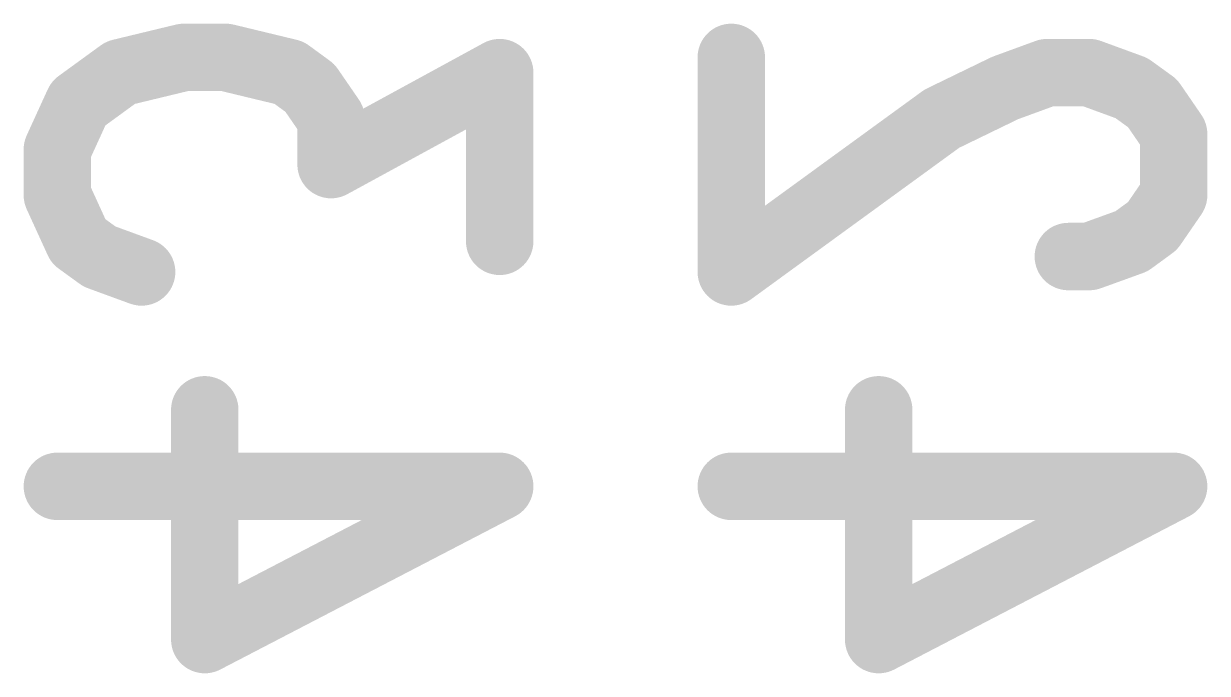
# Model space of a CAD drawing. Extents: x 100 to 126.1, y 98.7 to 170.
# Drawn here: x 111.559 to 113.316, y 110.559 to 111.523 of the extents above; entities that cross this region are included whole.
import ezdxf

# ---------------------------------------------------------------- set-up
doc = ezdxf.new("R2010")
doc.units = 0
doc.layers.get('0').update_dxf_attribs({"linetype": 'CONTINUOUS'})
doc.layers.add('SILK-BOTTOM_PHO', color=14, linetype='CONTINUOUS')

# ---------------------------------------------------------------- blocks, each defined once
blk = doc.blocks.new('ROUND_1')
at = {"const_width": 0.050038}
blk.add_lwpolyline([(-0.025018, 0, 1), (0.025018, 0, 1)], format="xyb", close=True, dxfattribs=at)

msp = doc.modelspace()

# ---------------------------------------------------------------- linework, layer by layer
at = {"layer": 'SILK-BOTTOM_PHO', "const_width": 0.100076}
for points in [[(111.79683, 111.472726), (111.703104, 111.45012)], [(111.859314, 111.472726), (111.79683, 111.472726)], [(111.95304, 111.45012), (111.859314, 111.472726)], [(112.609376, 111.154464), (112.609376, 111.472726)], [(111.703104, 111.45012), (111.64062, 111.404654)], [(111.984282, 111.42726), (111.95304, 111.45012)], [(112.265714, 111.45012), (112.015524, 111.313722)], [(112.265714, 111.19993), (112.265714, 111.45012)], [(113.078006, 111.45012), (113.015522, 111.42726)], [(113.140744, 111.45012), (113.078006, 111.45012)], [(113.203228, 111.42726), (113.140744, 111.45012)], [(112.015524, 111.381794), (111.984282, 111.42726)], [(113.015522, 111.42726), (112.921796, 111.381794)], [(113.23447, 111.404654), (113.203228, 111.42726)], [(111.64062, 111.404654), (111.609378, 111.336328)], [(113.265712, 111.359188), (113.23447, 111.404654)], [(112.015524, 111.313722), (112.015524, 111.381794)], [(112.921796, 111.381794), (112.609376, 111.154464)], [(113.265712, 111.268256), (113.265712, 111.359188)], [(111.609378, 111.336328), (111.609378, 111.268256)], [(111.609378, 111.268256), (111.64062, 111.19993)], [(113.23447, 111.22279), (113.265712, 111.268256)], [(113.203228, 111.19993), (113.23447, 111.22279)], [(111.64062, 111.19993), (111.671862, 111.177324)], [(113.140744, 111.177324), (113.203228, 111.19993)], [(111.671862, 111.177324), (111.734346, 111.154464)], [(113.109502, 111.177324), (113.140744, 111.177324)], [(111.828072, 110.609126), (111.828072, 110.949994)], [(112.82807, 110.609126), (112.82807, 110.949994)], [(112.265714, 110.836456), (111.609378, 110.836456)], [(112.265714, 110.836456), (111.828072, 110.609126)], [(113.265712, 110.836456), (112.609376, 110.836456)], [(113.265712, 110.836456), (112.82807, 110.609126)]]:
    msp.add_lwpolyline(points, dxfattribs=at)

# ---------------------------------------------------------------- block references
at = {"layer": 'SILK-BOTTOM_PHO'}
for p in [(111.79683, 111.472726), (111.859314, 111.472726), (112.609376, 111.472726), (111.703104, 111.45012), (111.95304, 111.45012), (112.265714, 111.45012), (113.078006, 111.45012), (113.140744, 111.45012), (111.984282, 111.42726), (113.015522, 111.42726), (113.203228, 111.42726), (111.64062, 111.404654), (113.23447, 111.404654), (112.015524, 111.381794), (112.921796, 111.381794), (113.265712, 111.359188), (111.609378, 111.336328), (112.015524, 111.313722), (111.609378, 111.268256), (113.265712, 111.268256), (113.23447, 111.22279), (111.64062, 111.19993), (112.265714, 111.19993), (113.203228, 111.19993), (111.671862, 111.177324), (113.109502, 111.177324), (113.140744, 111.177324), (111.734346, 111.154464), (112.609376, 111.154464), (111.828072, 110.949994), (112.82807, 110.949994), (111.609378, 110.836456), (112.265714, 110.836456), (112.265714, 110.836456), (112.609376, 110.836456), (113.265712, 110.836456), (113.265712, 110.836456), (111.828072, 110.609126), (112.82807, 110.609126)]:
    msp.add_blockref('ROUND_1', p, dxfattribs=at)

doc.saveas('drawing.dxf')
